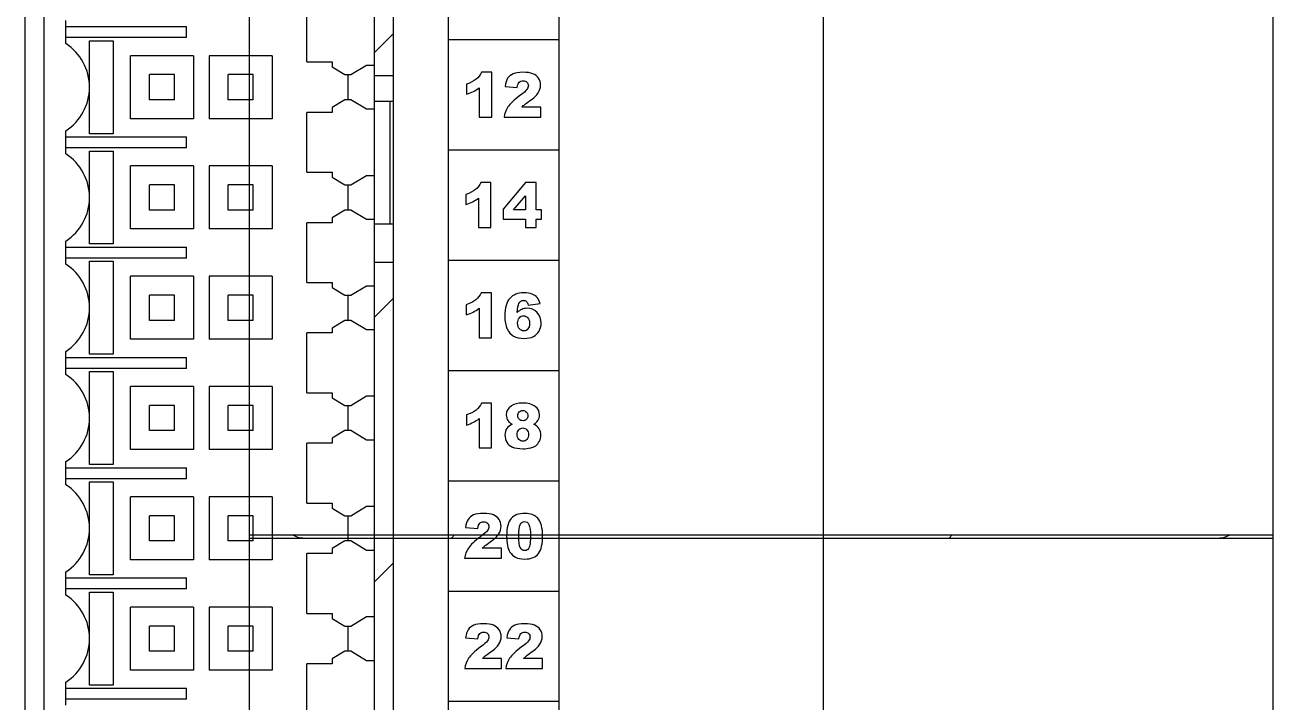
# Model space of a CAD drawing. Header units: millimetres. Extents: x 40 to 416, y -270 to 20.
# Drawn here: x 354.62 to 394.25, y -183.4 to -161.91 of the extents above; entities that cross this region are included whole.
import ezdxf

# ---------------------------------------------------------------- set-up
doc = ezdxf.new("R2010")
doc.units = ezdxf.units.MM

# ---------------------------------------------------------------- blocks, each defined once
blk = doc.blocks.new('MOD_DIM780')
at = {"linetype": 'Continuous'}
for p, q in [((146.219, 128.861), (146.219, 48.361)), ((156.719, 48.361), (156.719, 128.861)), ((145.619, 128.161), (145.619, 48.561)), ((157.319, 48.561), (157.319, 128.161)), ((159.069, 51.611), (159.069, 125.111)), ((162.569, 125.111), (162.569, 51.611)), ((170.969, 124.511), (170.969, 38.611)), ((154.569, 106.911), (154.569, 108.811)), ((146.919, 107.494), (146.919, 108.228)), ((146.919, 108.036), (150.744, 108.036)), ((150.744, 107.686), (150.744, 108.036)), ((156.719, 107.212), (157.319, 107.812)), ((150.744, 107.686), (146.919, 107.686)), ((147.669, 106.115), (147.669, 107.586)), ((147.669, 107.586), (148.421, 107.586)), ((148.421, 107.586), (148.421, 104.636)), ((162.569, 107.611), (159.069, 107.611)), ((150.969, 107.111), (148.969, 107.111)), ((148.969, 105.111), (148.969, 107.111)), ((150.969, 107.111), (150.969, 105.111)), ((153.469, 107.111), (151.469, 107.111)), ((151.469, 107.111), (151.469, 105.111)), ((153.469, 107.111), (153.469, 105.111)), ((154.569, 106.911), (155.37, 106.911)), ((155.37, 106.911), (155.369, 106.753)), ((155.369, 106.753), (155.772, 106.511)), ((155.969, 106.511), (156.469, 106.811)), ((156.469, 106.811), (156.719, 106.811)), ((150.369, 106.511), (149.569, 106.511)), ((149.569, 105.711), (149.569, 106.511)), ((150.369, 105.711), (150.369, 106.511)), ((152.869, 106.511), (152.069, 106.511)), ((152.069, 105.711), (152.069, 106.511)), ((152.869, 105.711), (152.869, 106.511)), ((155.772, 106.511), (155.969, 106.511)), ((155.869, 106.511), (155.869, 105.711)), ((157.319, 106.471), (156.719, 106.471)), ((160.44, 106.585), (160.118, 106.585)), ((160.44, 105.161), (160.44, 106.585)), ((147.669, 104.636), (147.669, 106.107)), ((159.637, 106.209), (159.637, 105.89)), ((160.046, 106.094), (160.046, 105.161)), ((160.863, 106.138), (161.252, 106.106)), ((150.369, 105.711), (149.569, 105.711)), ((152.869, 105.711), (152.069, 105.711)), ((155.772, 105.711), (155.369, 105.468)), ((155.369, 105.468), (155.37, 105.311)), ((155.969, 105.711), (155.772, 105.711)), ((156.469, 105.41), (155.969, 105.711)), ((156.719, 105.671), (157.319, 105.671)), ((157.219, 101.771), (157.219, 105.671)), ((162.001, 105.478), (161.394, 105.478)), ((162.001, 105.161), (162.001, 105.478)), ((150.969, 105.111), (148.969, 105.111)), ((153.469, 105.111), (151.469, 105.111)), ((155.37, 105.311), (154.569, 105.311)), ((154.569, 103.411), (154.569, 105.311)), ((156.719, 105.41), (156.469, 105.41)), ((160.046, 105.161), (160.44, 105.161)), ((160.834, 105.161), (162.001, 105.161)), ((146.919, 103.994), (146.919, 104.728)), ((148.421, 104.636), (147.669, 104.636)), ((146.919, 104.536), (150.744, 104.536)), ((150.744, 104.186), (150.744, 104.536)), ((150.744, 104.186), (146.919, 104.186)), ((147.669, 102.615), (147.669, 104.086)), ((147.669, 104.086), (148.421, 104.086)), ((148.421, 104.086), (148.421, 101.136)), ((162.569, 104.111), (159.069, 104.111)), ((150.969, 103.611), (148.969, 103.611)), ((148.969, 101.611), (148.969, 103.611)), ((150.969, 103.611), (150.969, 101.611)), ((153.469, 103.611), (151.469, 103.611)), ((151.469, 103.611), (151.469, 101.611)), ((153.469, 103.611), (153.469, 101.611)), ((154.569, 103.411), (155.37, 103.411)), ((155.37, 103.411), (155.369, 103.253)), ((155.369, 103.253), (155.772, 103.011)), ((155.969, 103.011), (156.469, 103.311)), ((156.469, 103.311), (156.719, 103.311)), ((160.417, 103.085), (160.095, 103.085)), ((160.417, 101.661), (160.417, 103.085)), ((161.509, 103.085), (160.8, 102.242)), ((161.848, 103.085), (161.509, 103.085)), ((161.848, 102.224), (161.848, 103.085)), ((150.369, 103.011), (149.569, 103.011)), ((149.569, 102.211), (149.569, 103.011)), ((150.369, 102.211), (150.369, 103.011)), ((152.869, 103.011), (152.069, 103.011)), ((152.069, 102.211), (152.069, 103.011)), ((152.869, 102.211), (152.869, 103.011)), ((155.772, 103.011), (155.969, 103.011)), ((155.869, 103.011), (155.869, 102.211)), ((159.615, 102.709), (159.615, 102.39)), ((161.133, 102.224), (161.509, 102.664)), ((161.509, 102.664), (161.509, 102.224)), ((147.669, 101.136), (147.669, 102.607)), ((160.024, 102.594), (160.024, 101.661)), ((150.369, 102.211), (149.569, 102.211)), ((152.869, 102.211), (152.069, 102.211)), ((155.772, 102.211), (155.369, 101.968)), ((155.369, 101.968), (155.37, 101.811)), ((155.969, 102.211), (155.772, 102.211)), ((156.469, 101.91), (155.969, 102.211)), ((156.719, 101.91), (156.469, 101.91)), ((160.8, 102.242), (160.8, 101.922)), ((160.8, 101.922), (161.509, 101.922)), ((161.509, 102.224), (161.133, 102.224)), ((161.509, 101.922), (161.509, 101.661)), ((162.023, 102.224), (161.848, 102.224)), ((161.848, 101.922), (162.023, 101.922)), ((161.848, 101.661), (161.848, 101.922)), ((162.023, 101.922), (162.023, 102.224)), ((150.969, 101.611), (148.969, 101.611)), ((153.469, 101.611), (151.469, 101.611)), ((155.37, 101.811), (154.569, 101.811)), ((154.569, 99.911), (154.569, 101.811)), ((156.719, 101.771), (157.319, 101.771)), ((160.024, 101.661), (160.417, 101.661)), ((161.509, 101.661), (161.848, 101.661)), ((146.919, 100.494), (146.919, 101.228)), ((148.421, 101.136), (147.669, 101.136)), ((146.919, 101.036), (150.744, 101.036)), ((150.744, 100.686), (146.919, 100.686)), ((150.744, 100.686), (150.744, 101.036)), ((147.669, 100.586), (148.421, 100.586)), ((147.669, 99.115), (147.669, 100.586)), ((148.421, 100.586), (148.421, 97.636)), ((156.719, 100.561), (157.319, 100.561)), ((162.569, 100.611), (159.069, 100.611)), ((150.969, 100.111), (148.969, 100.111)), ((148.969, 98.111), (148.969, 100.111)), ((150.969, 100.111), (150.969, 98.111)), ((153.469, 100.111), (151.469, 100.111)), ((151.469, 100.111), (151.469, 98.111)), ((153.469, 100.111), (153.469, 98.111)), ((154.569, 99.911), (155.37, 99.911)), ((155.37, 99.911), (155.369, 99.753)), ((150.369, 99.511), (149.569, 99.511)), ((149.569, 98.711), (149.569, 99.511)), ((150.369, 98.711), (150.369, 99.511)), ((152.869, 99.511), (152.069, 99.511)), ((152.069, 98.711), (152.069, 99.511)), ((152.869, 98.711), (152.869, 99.511)), ((155.369, 99.753), (155.772, 99.511)), ((155.772, 99.511), (155.969, 99.511)), ((155.869, 99.511), (155.869, 98.711)), ((155.969, 99.511), (156.469, 99.811)), ((156.469, 99.811), (156.719, 99.811)), ((160.431, 99.585), (160.109, 99.585)), ((160.431, 98.161), (160.431, 99.585)), ((147.669, 97.636), (147.669, 99.107)), ((156.719, 98.811), (157.319, 99.411)), ((159.629, 99.209), (159.629, 98.89)), ((160.038, 99.094), (160.038, 98.161)), ((161.593, 99.198), (161.98, 99.246)), ((150.369, 98.711), (149.569, 98.711)), ((152.869, 98.711), (152.069, 98.711)), ((155.772, 98.711), (155.369, 98.468)), ((155.969, 98.711), (155.772, 98.711)), ((156.469, 98.41), (155.969, 98.711)), ((155.37, 98.311), (154.569, 98.311)), ((154.569, 96.411), (154.569, 98.311)), ((155.369, 98.468), (155.37, 98.311)), ((156.719, 98.41), (156.469, 98.41)), ((150.969, 98.111), (148.969, 98.111)), ((153.469, 98.111), (151.469, 98.111)), ((160.038, 98.161), (160.431, 98.161)), ((146.919, 96.994), (146.919, 97.728)), ((146.919, 97.536), (150.744, 97.536)), ((148.421, 97.636), (147.669, 97.636)), ((150.744, 97.186), (150.744, 97.536)), ((150.744, 97.186), (146.919, 97.186)), ((162.569, 97.111), (159.069, 97.111)), ((147.669, 97.086), (148.421, 97.086)), ((147.669, 95.615), (147.669, 97.086)), ((148.421, 97.086), (148.421, 94.136)), ((150.969, 96.611), (148.969, 96.611)), ((148.969, 94.611), (148.969, 96.611)), ((150.969, 96.611), (150.969, 94.611)), ((153.469, 96.611), (151.469, 96.611)), ((151.469, 96.611), (151.469, 94.611)), ((153.469, 96.611), (153.469, 94.611)), ((154.569, 96.411), (155.37, 96.411)), ((155.37, 96.411), (155.369, 96.253)), ((155.969, 96.011), (156.469, 96.311)), ((156.469, 96.311), (156.719, 96.311)), ((150.369, 96.011), (149.569, 96.011)), ((149.569, 95.211), (149.569, 96.011)), ((150.369, 95.211), (150.369, 96.011)), ((152.869, 96.011), (152.069, 96.011)), ((152.069, 95.211), (152.069, 96.011)), ((152.869, 95.211), (152.869, 96.011)), ((155.369, 96.253), (155.772, 96.011)), ((155.772, 96.011), (155.969, 96.011)), ((155.869, 96.011), (155.869, 95.211)), ((160.437, 96.085), (160.115, 96.085)), ((160.437, 94.661), (160.437, 96.085)), ((147.669, 94.136), (147.669, 95.607)), ((159.635, 95.709), (159.635, 95.39)), ((160.043, 95.594), (160.043, 94.661)), ((150.369, 95.211), (149.569, 95.211)), ((152.869, 95.211), (152.069, 95.211)), ((155.772, 95.211), (155.369, 94.968)), ((155.969, 95.211), (155.772, 95.211)), ((156.469, 94.91), (155.969, 95.211)), ((155.37, 94.811), (154.569, 94.811)), ((154.569, 92.911), (154.569, 94.811)), ((155.369, 94.968), (155.37, 94.811)), ((156.719, 94.91), (156.469, 94.91)), ((150.969, 94.611), (148.969, 94.611)), ((153.469, 94.611), (151.469, 94.611)), ((160.043, 94.661), (160.437, 94.661)), ((146.919, 93.494), (146.919, 94.228)), ((146.919, 94.036), (150.744, 94.036)), ((148.421, 94.136), (147.669, 94.136)), ((150.744, 93.686), (150.744, 94.036)), ((150.744, 93.686), (146.919, 93.686)), ((147.669, 93.586), (148.421, 93.586)), ((147.669, 92.115), (147.669, 93.586)), ((148.421, 93.586), (148.421, 90.636)), ((162.569, 93.611), (159.069, 93.611)), ((150.969, 93.111), (148.969, 93.111)), ((148.969, 91.111), (148.969, 93.111)), ((150.969, 93.111), (150.969, 91.111)), ((153.469, 93.111), (151.469, 93.111)), ((151.469, 93.111), (151.469, 91.111)), ((153.469, 93.111), (153.469, 91.111)), ((154.569, 92.911), (155.37, 92.911)), ((155.37, 92.911), (155.369, 92.753)), ((155.369, 92.753), (155.772, 92.511)), ((155.969, 92.511), (156.469, 92.811)), ((156.469, 92.811), (156.719, 92.811)), ((150.369, 92.511), (149.569, 92.511)), ((149.569, 91.711), (149.569, 92.511)), ((150.369, 91.711), (150.369, 92.511)), ((152.869, 92.511), (152.069, 92.511)), ((152.069, 91.711), (152.069, 92.511)), ((152.869, 91.711), (152.869, 92.511)), ((155.772, 92.511), (155.969, 92.511)), ((155.869, 92.511), (155.869, 91.711)), ((147.669, 90.636), (147.669, 92.107)), ((159.609, 92.138), (159.999, 92.106)), ((150.369, 91.711), (149.569, 91.711)), ((152.869, 91.711), (152.069, 91.711)), ((155.772, 91.711), (155.369, 91.468)), ((155.969, 91.711), (155.772, 91.711)), ((156.469, 91.41), (155.969, 91.711)), ((155.37, 91.311), (154.569, 91.311)), ((154.569, 89.411), (154.569, 91.311)), ((155.369, 91.468), (155.37, 91.311)), ((156.719, 91.41), (156.469, 91.41)), ((159.581, 91.161), (160.748, 91.161)), ((160.748, 91.478), (160.14, 91.478)), ((160.748, 91.161), (160.748, 91.478)), ((150.969, 91.111), (148.969, 91.111)), ((153.469, 91.111), (151.469, 91.111)), ((156.719, 90.411), (157.319, 91.011)), ((146.919, 89.994), (146.919, 90.728)), ((146.919, 90.536), (150.744, 90.536)), ((148.421, 90.636), (147.669, 90.636)), ((150.744, 90.186), (150.744, 90.536)), ((150.744, 90.186), (146.919, 90.186)), ((147.669, 90.086), (148.421, 90.086)), ((147.669, 88.615), (147.669, 90.086)), ((148.421, 90.086), (148.421, 87.136)), ((162.569, 90.111), (159.069, 90.111)), ((150.969, 89.611), (148.969, 89.611)), ((148.969, 87.611), (148.969, 89.611)), ((150.969, 89.611), (150.969, 87.611)), ((153.469, 89.611), (151.469, 89.611)), ((151.469, 89.611), (151.469, 87.611)), ((153.469, 89.611), (153.469, 87.611)), ((154.569, 89.411), (155.37, 89.411)), ((155.37, 89.411), (155.369, 89.253)), ((155.369, 89.253), (155.772, 89.011)), ((155.969, 89.011), (156.469, 89.311)), ((156.469, 89.311), (156.719, 89.311)), ((150.369, 89.011), (149.569, 89.011)), ((149.569, 88.211), (149.569, 89.011)), ((150.369, 88.211), (150.369, 89.011)), ((152.869, 89.011), (152.069, 89.011)), ((152.069, 88.211), (152.069, 89.011)), ((152.869, 88.211), (152.869, 89.011)), ((155.772, 89.011), (155.969, 89.011)), ((155.869, 89.011), (155.869, 88.211)), ((147.669, 87.136), (147.669, 88.607)), ((159.612, 88.638), (160.002, 88.606)), ((160.917, 88.638), (161.306, 88.606)), ((150.369, 88.211), (149.569, 88.211)), ((152.869, 88.211), (152.069, 88.211)), ((155.772, 88.211), (155.369, 87.968)), ((155.969, 88.211), (155.772, 88.211)), ((156.469, 87.91), (155.969, 88.211)), ((150.969, 87.611), (148.969, 87.611)), ((153.469, 87.611), (151.469, 87.611)), ((155.37, 87.811), (154.569, 87.811)), ((154.569, 85.911), (154.569, 87.811)), ((155.369, 87.968), (155.37, 87.811)), ((156.719, 87.91), (156.469, 87.91)), ((159.583, 87.661), (160.75, 87.661)), ((160.75, 87.978), (160.143, 87.978)), ((160.75, 87.661), (160.75, 87.978)), ((160.888, 87.661), (162.055, 87.661)), ((162.055, 87.978), (161.448, 87.978)), ((162.055, 87.661), (162.055, 87.978)), ((146.919, 86.494), (146.919, 87.228)), ((146.919, 87.036), (150.744, 87.036)), ((148.421, 87.136), (147.669, 87.136)), ((150.744, 86.686), (150.744, 87.036)), ((150.744, 86.686), (146.919, 86.686)), ((162.569, 86.611), (159.069, 86.611))]:
    blk.add_line(p, q, dxfattribs=at)
for centre, radius, start, end in [((146.019, 106.111), 1.65, 303.0557, 56.9443), ((146.019, 102.611), 1.65, 303.0557, 56.9443), ((146.019, 99.111), 1.65, 303.0557, 56.9443), ((146.019, 95.611), 1.65, 303.0557, 56.9443), ((161.439, 95.708), 1.071, 270.0061, 282.0044), ((146.019, 92.111), 1.65, 303.0557, 56.9443), ((146.019, 88.611), 1.65, 303.0557, 56.9443)]:
    blk.add_arc(centre, radius, start, end, dxfattribs=at)
for points in [[(159.946, 106.363), (159.872, 106.303), (159.769, 106.251), (159.637, 106.209)], [(160.118, 106.585), (160.076, 106.497), (160.018, 106.422), (159.946, 106.363)], [(160.946, 106.394), (160.906, 106.332), (160.878, 106.247), (160.863, 106.138)], [(161.119, 106.535), (161.044, 106.502), (160.987, 106.455), (160.946, 106.394)], [(161.427, 106.585), (161.295, 106.585), (161.193, 106.567), (161.119, 106.535)], [(161.252, 106.106), (161.263, 106.184), (161.284, 106.24), (161.316, 106.271)], [(161.316, 106.271), (161.347, 106.302), (161.388, 106.318), (161.438, 106.318)], [(161.746, 106.537), (161.67, 106.568), (161.564, 106.585), (161.427, 106.585)], [(161.438, 106.318), (161.485, 106.318), (161.524, 106.303), (161.556, 106.272)], [(161.556, 106.272), (161.588, 106.242), (161.604, 106.205), (161.604, 106.163)], [(161.926, 106.394), (161.882, 106.459), (161.822, 106.506), (161.746, 106.537)], [(161.991, 106.177), (161.991, 106.257), (161.97, 106.329), (161.926, 106.394)], [(159.637, 105.89), (159.727, 105.917), (159.802, 105.946), (159.861, 105.976)], [(159.861, 105.976), (159.92, 106.006), (159.982, 106.045), (160.046, 106.094)], [(161.337, 105.845), (161.15, 105.707), (161.023, 105.587), (160.955, 105.485)], [(161.556, 106.039), (161.524, 105.994), (161.451, 105.929), (161.337, 105.845)], [(161.604, 106.163), (161.604, 106.123), (161.588, 106.082), (161.556, 106.039)], [(161.644, 105.677), (161.776, 105.769), (161.866, 105.854), (161.916, 105.932)], [(161.916, 105.932), (161.966, 106.01), (161.991, 106.091), (161.991, 106.177)], [(160.955, 105.485), (160.888, 105.384), (160.847, 105.275), (160.834, 105.161)], [(161.394, 105.478), (161.429, 105.512), (161.46, 105.541), (161.487, 105.562)], [(161.487, 105.562), (161.513, 105.584), (161.566, 105.622), (161.644, 105.677)], [(160.095, 103.085), (160.053, 102.997), (159.996, 102.922), (159.924, 102.863)], [(159.924, 102.863), (159.85, 102.803), (159.747, 102.751), (159.615, 102.709)], [(159.615, 102.39), (159.705, 102.417), (159.779, 102.446), (159.839, 102.476)], [(159.839, 102.476), (159.898, 102.506), (159.96, 102.545), (160.024, 102.594)], [(160.109, 99.585), (160.067, 99.497), (160.01, 99.422), (159.937, 99.363)], [(161.458, 99.585), (161.269, 99.585), (161.121, 99.525), (161.015, 99.408)], [(161.721, 99.545), (161.656, 99.571), (161.568, 99.585), (161.458, 99.585)], [(161.882, 99.432), (161.84, 99.482), (161.786, 99.52), (161.721, 99.545)], [(159.937, 99.363), (159.864, 99.303), (159.761, 99.251), (159.629, 99.209)], [(159.853, 98.976), (159.912, 99.006), (159.974, 99.045), (160.038, 99.094)], [(161.015, 99.408), (160.909, 99.29), (160.856, 99.105), (160.856, 98.853)], [(161.25, 98.956), (161.262, 99.106), (161.281, 99.204), (161.306, 99.251)], [(161.306, 99.251), (161.341, 99.313), (161.391, 99.346), (161.454, 99.346)], [(161.564, 99.095), (161.499, 99.095), (161.442, 99.083), (161.394, 99.06)], [(161.454, 99.346), (161.488, 99.346), (161.518, 99.334), (161.541, 99.312)], [(161.541, 99.312), (161.566, 99.289), (161.583, 99.251), (161.593, 99.198)], [(161.879, 98.961), (161.794, 99.05), (161.688, 99.095), (161.564, 99.095)], [(161.98, 99.246), (161.957, 99.32), (161.925, 99.383), (161.882, 99.432)], [(159.629, 98.89), (159.719, 98.917), (159.793, 98.946), (159.853, 98.976)], [(160.856, 98.853), (160.856, 98.68), (160.881, 98.542), (160.931, 98.437)], [(161.394, 99.06), (161.344, 99.037), (161.296, 99.003), (161.25, 98.956)], [(161.264, 98.622), (161.264, 98.696), (161.282, 98.754), (161.318, 98.794)], [(161.318, 98.794), (161.354, 98.834), (161.4, 98.854), (161.455, 98.854)], [(161.455, 98.854), (161.507, 98.854), (161.551, 98.833), (161.587, 98.792)], [(161.587, 98.792), (161.623, 98.75), (161.641, 98.69), (161.641, 98.611)], [(162.01, 98.622), (162.01, 98.759), (161.966, 98.871), (161.879, 98.961)], [(160.931, 98.437), (160.982, 98.332), (161.05, 98.256), (161.135, 98.208)], [(161.321, 98.443), (161.283, 98.486), (161.264, 98.546), (161.264, 98.622)], [(161.461, 98.379), (161.406, 98.379), (161.359, 98.4), (161.321, 98.443)], [(161.59, 98.437), (161.555, 98.398), (161.512, 98.379), (161.461, 98.379)], [(161.641, 98.611), (161.641, 98.534), (161.624, 98.476), (161.59, 98.437)], [(161.762, 98.195), (161.84, 98.234), (161.9, 98.292), (161.944, 98.369)], [(161.944, 98.369), (161.988, 98.445), (162.01, 98.529), (162.01, 98.622)], [(161.135, 98.208), (161.219, 98.161), (161.332, 98.137), (161.472, 98.137)], [(161.472, 98.137), (161.588, 98.137), (161.685, 98.157), (161.762, 98.195)], [(160.115, 96.085), (160.073, 95.997), (160.016, 95.922), (159.943, 95.863)], [(161.068, 95.998), (160.957, 95.924), (160.903, 95.828), (160.903, 95.711)], [(161.409, 96.085), (161.268, 96.085), (161.154, 96.056), (161.068, 95.998)], [(161.823, 95.977), (161.734, 96.048), (161.596, 96.085), (161.409, 96.085)], [(161.958, 95.708), (161.958, 95.816), (161.913, 95.906), (161.823, 95.977)], [(159.943, 95.863), (159.87, 95.803), (159.766, 95.751), (159.635, 95.709)], [(159.858, 95.476), (159.917, 95.506), (159.979, 95.545), (160.043, 95.594)], [(160.903, 95.711), (160.903, 95.64), (160.922, 95.577), (160.96, 95.522)], [(160.96, 95.522), (160.988, 95.482), (161.033, 95.446), (161.094, 95.413)], [(161.269, 95.688), (161.269, 95.735), (161.283, 95.773), (161.312, 95.803)], [(161.313, 95.571), (161.283, 95.6), (161.269, 95.64), (161.269, 95.688)], [(161.312, 95.803), (161.342, 95.832), (161.38, 95.848), (161.428, 95.848)], [(161.435, 95.527), (161.384, 95.527), (161.344, 95.541), (161.313, 95.571)], [(161.428, 95.848), (161.474, 95.848), (161.512, 95.832), (161.542, 95.802)], [(161.545, 95.571), (161.516, 95.541), (161.479, 95.527), (161.435, 95.527)], [(161.542, 95.802), (161.572, 95.771), (161.588, 95.732), (161.588, 95.684)], [(161.588, 95.684), (161.588, 95.638), (161.573, 95.599), (161.545, 95.571)], [(161.779, 95.413), (161.836, 95.451), (161.878, 95.491), (161.905, 95.532)], [(161.905, 95.532), (161.94, 95.586), (161.958, 95.645), (161.958, 95.708)], [(159.635, 95.39), (159.724, 95.417), (159.799, 95.446), (159.858, 95.476)], [(160.917, 95.28), (160.879, 95.223), (160.86, 95.154), (160.86, 95.072)], [(161.094, 95.413), (161.014, 95.382), (160.955, 95.338), (160.917, 95.28)], [(161.248, 95.086), (161.248, 95.151), (161.265, 95.202), (161.301, 95.24)], [(161.301, 95.24), (161.337, 95.279), (161.379, 95.298), (161.428, 95.298)], [(161.428, 95.298), (161.477, 95.298), (161.52, 95.278), (161.557, 95.238)], [(161.557, 95.238), (161.594, 95.198), (161.613, 95.148), (161.613, 95.087)], [(161.947, 95.269), (161.91, 95.328), (161.854, 95.377), (161.779, 95.413)], [(162.004, 95.07), (162.004, 95.143), (161.985, 95.209), (161.947, 95.269)], [(160.86, 95.072), (160.86, 94.988), (160.88, 94.912), (160.92, 94.844)], [(160.92, 94.844), (160.961, 94.775), (161.021, 94.724), (161.1, 94.689)], [(161.304, 94.934), (161.266, 94.973), (161.248, 95.024), (161.248, 95.086)], [(161.433, 94.876), (161.384, 94.876), (161.341, 94.895), (161.304, 94.934)], [(161.558, 94.935), (161.521, 94.895), (161.479, 94.876), (161.433, 94.876)], [(161.613, 95.087), (161.613, 95.025), (161.594, 94.975), (161.558, 94.935)], [(161.662, 94.66), (161.732, 94.675), (161.79, 94.7), (161.837, 94.733)], [(161.837, 94.733), (161.884, 94.766), (161.923, 94.813), (161.955, 94.874)], [(161.955, 94.874), (161.988, 94.935), (162.004, 95), (162.004, 95.07)], [(161.1, 94.689), (161.178, 94.655), (161.291, 94.637), (161.439, 94.637)], [(159.693, 92.394), (159.652, 92.332), (159.625, 92.247), (159.609, 92.138)], [(159.865, 92.535), (159.791, 92.502), (159.733, 92.455), (159.693, 92.394)], [(160.174, 92.585), (160.042, 92.585), (159.94, 92.567), (159.865, 92.535)], [(160.492, 92.537), (160.416, 92.568), (160.31, 92.585), (160.174, 92.585)], [(160.672, 92.394), (160.628, 92.459), (160.569, 92.506), (160.492, 92.537)], [(160.738, 92.177), (160.738, 92.257), (160.716, 92.329), (160.672, 92.394)], [(161.057, 92.425), (160.962, 92.318), (160.914, 92.132), (160.914, 91.866)], [(161.495, 92.585), (161.299, 92.585), (161.153, 92.531), (161.057, 92.425)], [(161.727, 92.549), (161.666, 92.572), (161.589, 92.585), (161.495, 92.585)], [(161.875, 92.459), (161.837, 92.496), (161.788, 92.526), (161.727, 92.549)], [(161.965, 92.341), (161.943, 92.382), (161.914, 92.421), (161.875, 92.459)], [(162.019, 92.198), (162.005, 92.252), (161.987, 92.3), (161.965, 92.341)], [(159.999, 92.106), (160.009, 92.184), (160.03, 92.24), (160.062, 92.271)], [(160.062, 92.271), (160.093, 92.302), (160.135, 92.318), (160.184, 92.318)], [(160.302, 92.039), (160.27, 91.994), (160.198, 91.929), (160.084, 91.845)], [(160.184, 92.318), (160.232, 92.318), (160.271, 92.303), (160.303, 92.272)], [(160.35, 92.163), (160.35, 92.123), (160.334, 92.082), (160.302, 92.039)], [(160.303, 92.272), (160.334, 92.242), (160.35, 92.205), (160.35, 92.163)], [(160.663, 91.932), (160.712, 92.01), (160.738, 92.091), (160.738, 92.177)], [(161.3, 91.865), (161.3, 92.041), (161.314, 92.162), (161.343, 92.227)], [(161.343, 92.227), (161.371, 92.292), (161.417, 92.326), (161.482, 92.326)], [(161.482, 92.326), (161.545, 92.326), (161.592, 92.293), (161.623, 92.229)], [(161.623, 92.229), (161.655, 92.165), (161.671, 92.04), (161.671, 91.855)], [(162.058, 91.871), (162.058, 91.984), (162.044, 92.093), (162.019, 92.198)], [(160.084, 91.845), (159.897, 91.707), (159.77, 91.587), (159.702, 91.485)], [(160.14, 91.478), (160.176, 91.512), (160.206, 91.541), (160.233, 91.562)], [(160.233, 91.562), (160.26, 91.584), (160.312, 91.622), (160.39, 91.677)], [(160.39, 91.677), (160.522, 91.769), (160.613, 91.854), (160.663, 91.932)], [(160.914, 91.866), (160.914, 91.758), (160.922, 91.659), (160.941, 91.569)], [(160.941, 91.569), (160.961, 91.48), (160.986, 91.41), (161.02, 91.358)], [(161.346, 91.5), (161.315, 91.565), (161.3, 91.687), (161.3, 91.865)], [(161.65, 91.575), (161.637, 91.515), (161.615, 91.471), (161.586, 91.443)], [(161.671, 91.855), (161.671, 91.728), (161.663, 91.634), (161.65, 91.575)], [(161.929, 91.313), (162.015, 91.431), (162.058, 91.617), (162.058, 91.871)], [(159.702, 91.485), (159.634, 91.384), (159.594, 91.275), (159.581, 91.161)], [(161.02, 91.358), (161.067, 91.286), (161.127, 91.23), (161.199, 91.193)], [(161.199, 91.193), (161.272, 91.156), (161.366, 91.137), (161.485, 91.137)], [(161.484, 91.402), (161.424, 91.402), (161.378, 91.435), (161.346, 91.5)], [(161.586, 91.443), (161.557, 91.416), (161.523, 91.402), (161.484, 91.402)], [(161.485, 91.137), (161.695, 91.137), (161.843, 91.195), (161.929, 91.313)], [(159.696, 88.894), (159.655, 88.832), (159.627, 88.747), (159.612, 88.638)], [(159.868, 89.035), (159.794, 89.002), (159.736, 88.955), (159.696, 88.894)], [(160.177, 89.085), (160.045, 89.085), (159.943, 89.067), (159.868, 89.035)], [(160.065, 88.771), (160.096, 88.802), (160.137, 88.818), (160.187, 88.818)], [(160.495, 89.037), (160.419, 89.068), (160.313, 89.085), (160.177, 89.085)], [(160.187, 88.818), (160.235, 88.818), (160.274, 88.803), (160.305, 88.772)], [(160.675, 88.894), (160.631, 88.959), (160.572, 89.006), (160.495, 89.037)], [(160.741, 88.677), (160.741, 88.757), (160.719, 88.829), (160.675, 88.894)], [(161, 88.894), (160.96, 88.832), (160.932, 88.747), (160.917, 88.638)], [(161.173, 89.035), (161.098, 89.002), (161.041, 88.955), (161, 88.894)], [(161.481, 89.085), (161.349, 89.085), (161.247, 89.067), (161.173, 89.035)], [(161.37, 88.771), (161.401, 88.802), (161.442, 88.818), (161.492, 88.818)], [(161.8, 89.037), (161.724, 89.068), (161.618, 89.085), (161.481, 89.085)], [(161.492, 88.818), (161.539, 88.818), (161.578, 88.803), (161.61, 88.772)], [(161.98, 88.894), (161.936, 88.959), (161.876, 89.006), (161.8, 89.037)], [(162.045, 88.677), (162.045, 88.757), (162.023, 88.829), (161.98, 88.894)], [(160.002, 88.606), (160.012, 88.684), (160.033, 88.74), (160.065, 88.771)], [(160.305, 88.539), (160.273, 88.494), (160.2, 88.429), (160.087, 88.345)], [(160.305, 88.772), (160.337, 88.742), (160.353, 88.705), (160.353, 88.663)], [(160.353, 88.663), (160.353, 88.623), (160.337, 88.582), (160.305, 88.539)], [(160.393, 88.177), (160.525, 88.269), (160.616, 88.354), (160.666, 88.432)], [(160.666, 88.432), (160.715, 88.51), (160.741, 88.591), (160.741, 88.677)], [(161.306, 88.606), (161.317, 88.684), (161.338, 88.74), (161.37, 88.771)], [(161.61, 88.539), (161.577, 88.494), (161.505, 88.429), (161.391, 88.345)], [(161.61, 88.772), (161.641, 88.742), (161.658, 88.705), (161.658, 88.663)], [(161.658, 88.663), (161.658, 88.623), (161.641, 88.582), (161.61, 88.539)], [(161.698, 88.177), (161.83, 88.269), (161.92, 88.354), (161.97, 88.432)], [(161.97, 88.432), (162.02, 88.51), (162.045, 88.591), (162.045, 88.677)], [(159.705, 87.985), (159.637, 87.884), (159.597, 87.775), (159.583, 87.661)], [(160.087, 88.345), (159.9, 88.207), (159.773, 88.087), (159.705, 87.985)], [(160.143, 87.978), (160.178, 88.012), (160.209, 88.041), (160.236, 88.062)], [(160.236, 88.062), (160.262, 88.084), (160.315, 88.122), (160.393, 88.177)], [(161.009, 87.985), (160.941, 87.884), (160.901, 87.775), (160.888, 87.661)], [(161.391, 88.345), (161.204, 88.207), (161.077, 88.087), (161.009, 87.985)], [(161.448, 87.978), (161.483, 88.012), (161.514, 88.041), (161.54, 88.062)], [(161.54, 88.062), (161.567, 88.084), (161.62, 88.122), (161.698, 88.177)]]:
    blk.add_open_spline(points, degree=3, dxfattribs=at)
blk = doc.blocks.new('MOD_PWR750')
at = {"color": 7, "linetype": 'Continuous'}
for p, q in [((-0.25, 6), (-0.25, 124)), ((32.25, 6), (32.25, 124)), ((-0.25, 91.9), (32.25, 91.9)), ((-0.25, 91.8), (32.25, 91.8))]:
    blk.add_line(p, q, dxfattribs=at)
at = {"color": 2, "linetype": 'Continuous'}
for p, q in [((6.161, 91.8), (6.261, 91.9)), ((21.966, 91.8), (22.066, 91.9))]:
    blk.add_line(p, q, dxfattribs=at)
at = {"color": 7, "linetype": 'Continuous'}
for centre, start, end in [((1.55, 92.8), 245.5492, 270), ((30.45, 92.8), 270, 294.4508)]:
    blk.add_arc(centre, 1, start, end, dxfattribs=at)

msp = doc.modelspace()

# ---------------------------------------------------------------- block references
for name, p in [('MOD_DIM780', (209, -270)), ('MOD_PWR750', (362, -270))]:
    msp.add_blockref(name, p)

doc.saveas('drawing.dxf')
